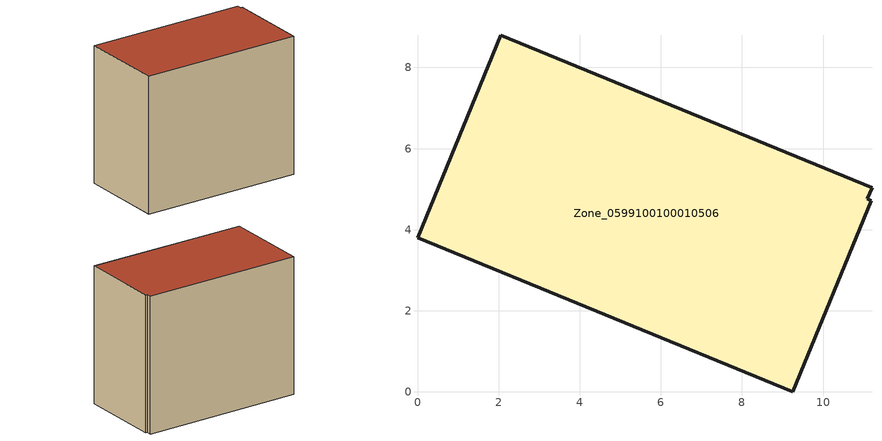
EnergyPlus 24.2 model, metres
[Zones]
Zone_0599100100010506
 floor ground (C_G): 0,3.81 2.05,8.8 11.21,5.03 11.09,4.76 11.19,4.72 9.25,0 z0.4
 wall outside (C_F): 0,3.81 9.25,0 11.19,4.72 11.09,4.76 11.21,5.03 2.05,8.8 0,3.81 z0.4:8.87
 roof outside (C_R): 2.05,8.8 0,3.81 9.25,0 11.19,4.72 11.09,4.76 11.21,5.03 z8.87
[BUILDING]
Pand.0599100100010506: North Axis=0; Terrain=City; Loads Convergence Tolerance Value=0.04; Temperature Convergence Tolerance Value=0.4; Solar Distribution=FullExterior; Maximum Number of Warmup Days=25; Minimum Number of Warmup Days=1
[Site:Location]
Rotterdam.The.Hague.AP_ZH_NLD Design_Conditions: Latitude=51.96; Longitude=4.45; Time Zone=1; Elevation=-4.5
[SITE:GROUNDTEMPERATURE:BUILDINGSURFACE]
18, 18, 18, 18, 18, 18, 18, 18, 18, 18, 18, 18
[MATERIAL] Thermal Absorptance=0.9; Solar Absorptance=0.7; Visible Absorptance=0.7
Name | Roughness | Thickness | Conductivity | Density | Specific Heat
G.TI.2015-2018 | MediumSmooth | 0.15 | 0.0428571 | 540 | 1210
F.TI.2015-2018 | Rough | 0.3 | 0.0666667 | 1920 | 840
R.TI.2015-2018 | MediumRough | 0.2 | 0.0333333 | 1500 | 1000
[CONSTRUCTION]
C_G: G.TI.2015-2018
C_F: F.TI.2015-2018
C_R: R.TI.2015-2018
[ZONE]
Zone_0599100100010506: Type=1; Multiplier=1; Ceiling Height=Autocalculate; Volume=Autocalculate; Floor Area=autocalculate; Part of Total Floor Area=Yes
[ZONEINFILTRATION:DESIGNFLOWRATE]
Infil_Zone_0599100100010506: Zone or ZoneList or Space or SpaceList=Zone_0599100100010506; Schedule=AlwaysOn; Design Flow Rate Calculation Method=Flow/Area; Flow Rate per Floor Area=0.0015; Constant Term Coefficient=1; Temperature Term Coefficient=0; Velocity Term Coefficient=0; Velocity Squared Term Coefficient=0
[HVACTEMPLATE:ZONE:IDEALLOADSAIRSYSTEM]
Zone_0599100100010506: Maximum Heating Supply Air Temperature=50; Minimum Cooling Supply Air Temperature=13; Maximum Heating Supply Air Humidity Ratio=0.0156; Minimum Cooling Supply Air Humidity Ratio=0.0077; Heating Limit=NoLimit; Cooling Limit=NoLimit; Dehumidification Control Type=ConstantSensibleHeatRatio; Cooling Sensible Heat Ratio=0.7; Dehumidification Setpoint=60; Humidification Control Type=None; Humidification Setpoint=30; Outdoor Air Method=None; Outdoor Air Flow Rate per Person=0.00944; Outdoor Air Flow Rate per Zone Floor Area=0; Outdoor Air Flow Rate per Zone=0; Demand Controlled Ventilation Type=None; Outdoor Air Economizer Type=NoEconomizer; Heat Recovery Type=None; Sensible Heat Recovery Effectiveness=0.7; Latent Heat Recovery Effectiveness=0.65
[ZONECONTROL:THERMOSTAT]
ThermostatControl_Zone_0599100100010506: Zone or ZoneList=Zone_0599100100010506; Control Type Schedule=DualSetpointControlType; Control 1=Thermostat_Zone_0599100100010506; Temperature Difference Between Cutout And Setpoint=0
[THERMOSTATSETPOINT:DUALSETPOINT]
Thermostat_Zone_0599100100010506: Heating Setpoint Temperature Schedule=HeatingSetpoint_Zone_0599100100010506; Cooling Setpoint Temperature Schedule=CoolingSetpoint_Zone_0599100100010506
[SCHEDULE:COMPACT]
HeatingSetpoint_Zone_0599100100010506: Through: 12/31, For: AllDays, Until: 24:00, 21
CoolingSetpoint_Zone_0599100100010506: Through: 12/31, For: AllDays, Until: 24:00, 24
DualSetpointControlType: Through: 12/31, For: AllDays, Until: 24:00, 4
AlwaysOn: Through: 12/31, For: AllDays, Until: 24:00, 1
